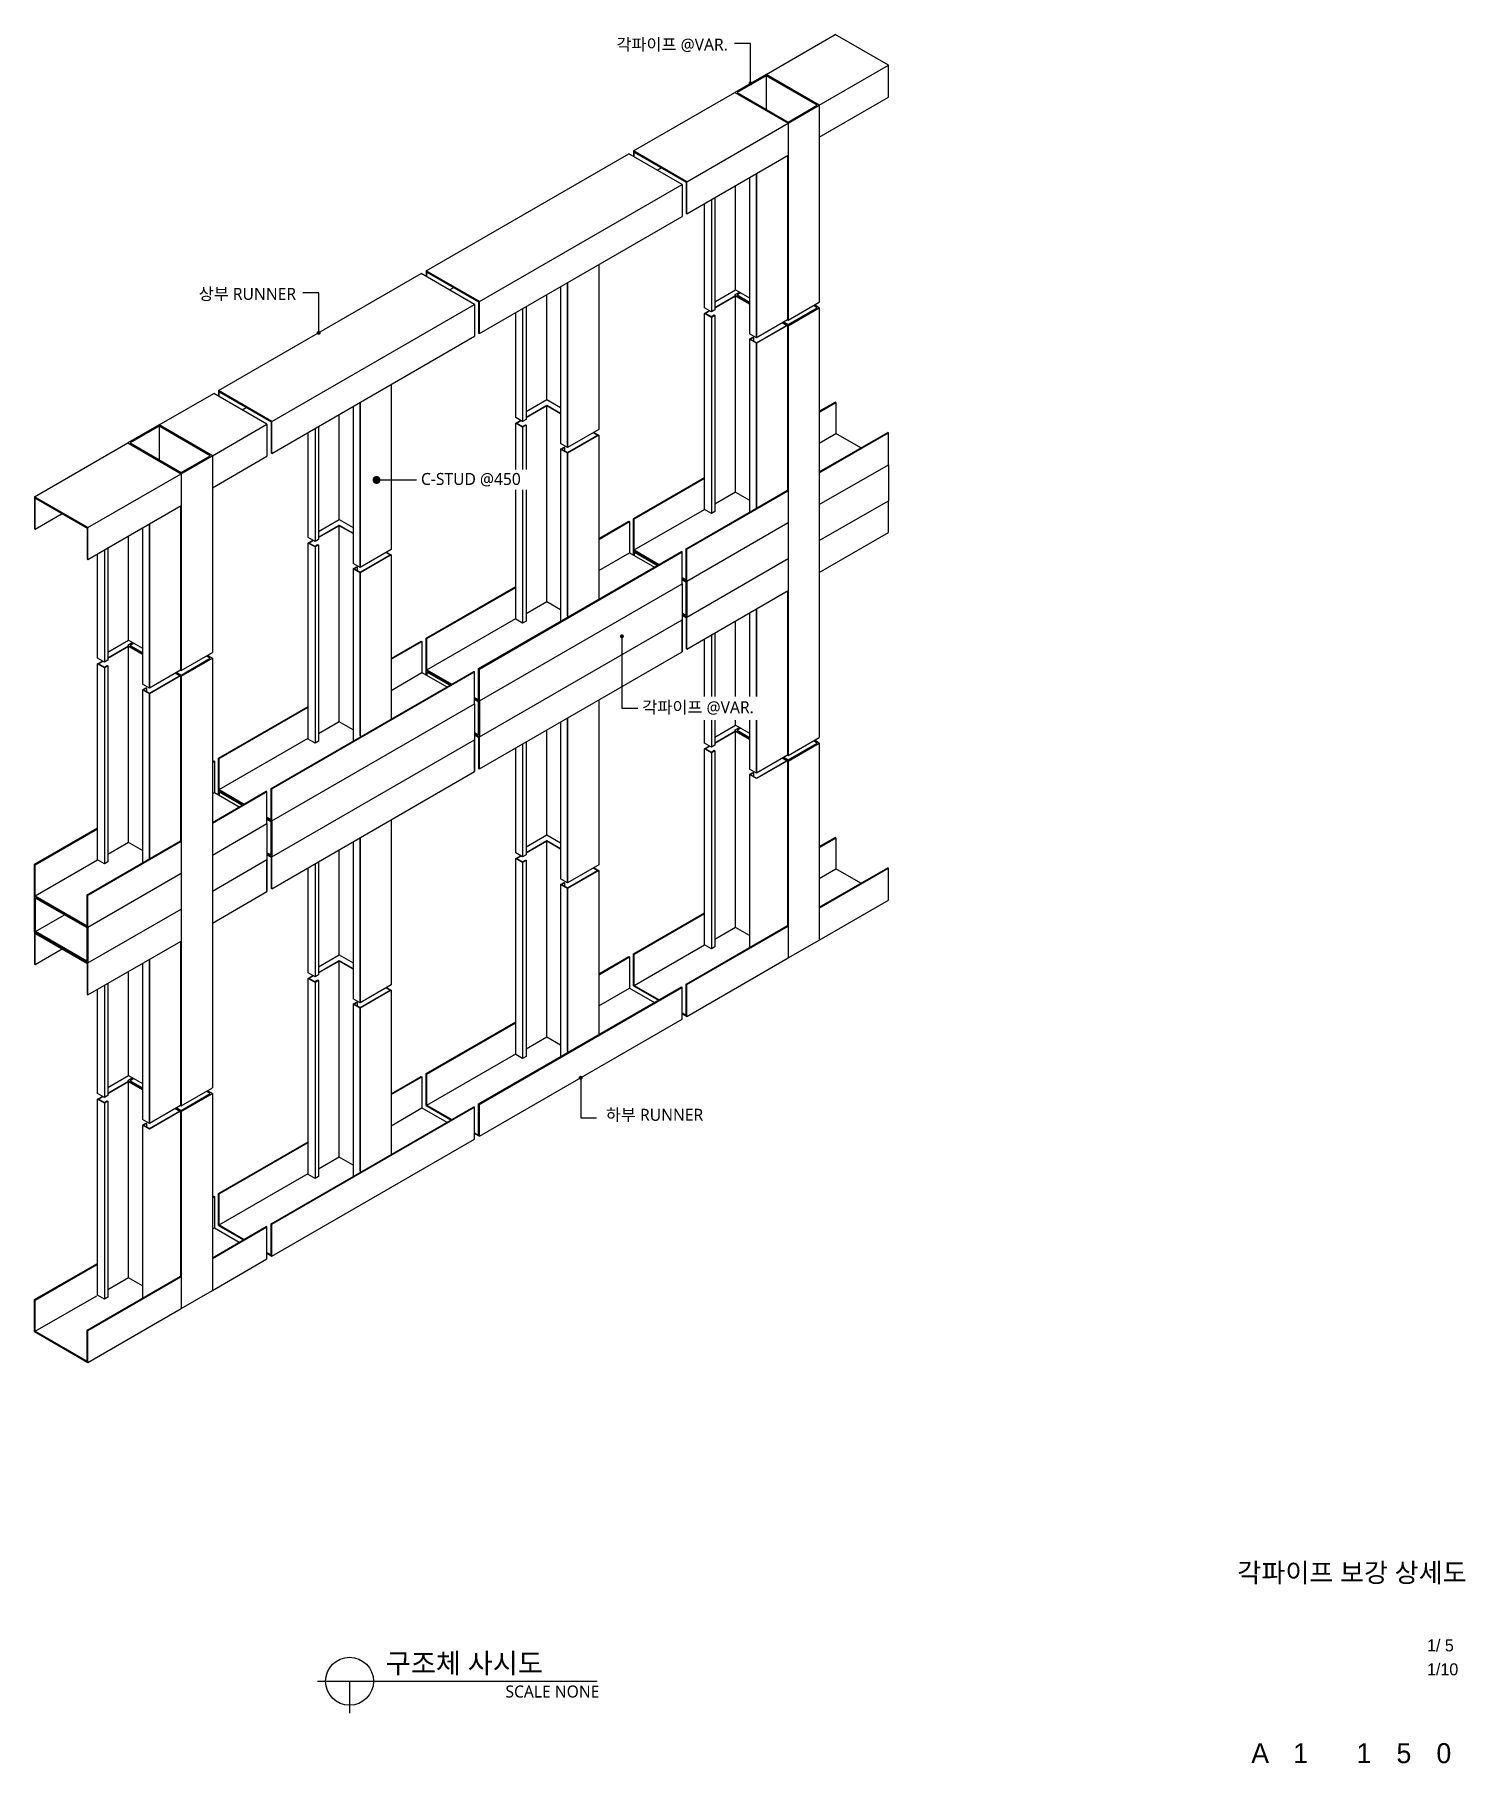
# Model space of a CAD drawing. Header units: millimetres. Extents: x 100 to 12387, y 55 to 2825.
# Drawn here: x 10596 to 12387, y 92 to 2256 of the extents above; entities that cross this region are included whole.
import ezdxf
from ezdxf.enums import TextEntityAlignment as Align

# ---------------------------------------------------------------- set-up
doc = ezdxf.new("R2010")
doc.units = ezdxf.units.MM
doc.header["$LTSCALE"] = 1000
for name, color, linetype in [('TEXT', 7, 'Continuous'), ('TEXT-TITLE', 6, 'Continuous'), ('TEXT-기입', 6, 'Continuous'), ('각파이프', 6, 'Continuous'), ('경량철골', 2, 'Continuous'), ('지시선', 1, 'Continuous')]:
    doc.layers.add(name, color=color, linetype=linetype)
doc.styles.add('CGS', font='cgse', dxfattribs={"bigfont": 'cgs'})
doc.styles.add('맑은고딕', font='malgun_0.ttf')
doc.dimstyles.new('ISO-25', dxfattribs={"dimtxt": 2.5, "dimasz": 2.5, "dimexe": 1.25, "dimexo": 0.625, "dimtad": 1, "dimtxsty": 'Standard', "dimcen": 2.5, "dimclrd": 1, "dimclre": 1, "dimclrt": 7, "dimadec": 0, "dimazin": 0, "dimtfac": 1, "dimtmove": 0, "dimatfit": 3, "dimfxl": 1, "dimarcsym": 0})
doc.dimstyles.new('kcc', dxfattribs={"dimscale": 5, "dimtxt": 2, "dimasz": 2, "dimexe": 1.5, "dimexo": 2, "dimgap": 0.5, "dimtad": 1, "dimdec": 1, "dimrnd": 1.38778e-17, "dimzin": 12, "dimdsep": 46, "dimtxsty": '맑은고딕', "dimblk": 'DOT', "dimcen": 1, "dimdle": 1, "dimclrd": 1, "dimclre": 1, "dimclrt": 7, "dimazin": 0, "dimtfac": 3, "dimtdec": 1, "dimtix": 1, "dimtmove": 2, "dimatfit": 2, "dimldrblk": 'DOT', "dimfxl": 1, "dimtolj": 1, "dimtzin": 1, "dimlwd": -1, "dimlwe": -1, "dimarcsym": 0})

# ---------------------------------------------------------------- blocks, each defined once
blk = doc.blocks.new('_Dot')
at = {"color": 0, "linetype": 'ByBlock', "lineweight": -2}
blk.add_line((-0.5, 0), (-1, 0), dxfattribs=at)
at = {"color": 0, "linetype": 'ByBlock', "const_width": 0.5}
blk.add_lwpolyline([(-0.25, 0, 1), (0.25, 0, 1)], format="xyb", close=True, dxfattribs=at)

msp = doc.modelspace()

# ---------------------------------------------------------------- linework, layer by layer
at = {"layer": 'TEXT'}
for p, q in [((10950, 195), (11300, 195)), ((10990, 195), (10990, 155))]:
    msp.add_line(p, q, dxfattribs=at)
msp.add_circle((10990, 195), 30, dxfattribs=at)
at = {"layer": '각파이프'}
for p, q in [((11511.44, 2204.97), (11475.07, 2183.97)), ((11575.52, 2167.97), (11511.44, 2204.97)), ((11511.44, 2204.97), (11511.44, 2162.97)), ((11475.07, 2183.97), (11539.15, 2146.97)), ((11539.15, 2146.97), (11575.52, 2167.97)), ((11578.12, 2167.97), (11578.12, 1921.47)), ((11539.15, 2145.47), (11539.15, 1898.97)), ((11478.53, 1933.97), (11472.47, 1930.47)), ((11472.47, 1930.47), (11472.47, 1929.47)), ((11472.47, 1930.47), (11473.33, 1929.97)), ((11479.83, 1933.22), (11475.07, 1930.47)), ((11475.07, 1930.47), (11490.65, 1921.47)), ((11539.15, 1891.97), (11578.12, 1914.47)), ((11539.15, 1893.47), (11575.52, 1914.47)), ((11575.52, 1914.47), (11570.76, 1917.22)), ((11578.12, 1914.47), (11578.12, 1376.47)), ((11533.52, 1896.72), (11539.15, 1893.47)), ((11538.29, 1892.47), (11539.15, 1891.97)), ((11539.15, 1891.97), (11539.15, 1353.97)), ((10751.5, 1766.22), (10715.13, 1745.22)), ((10815.59, 1729.22), (10751.5, 1766.22)), ((10751.5, 1766.22), (10751.5, 1724.22)), ((10715.13, 1745.22), (10779.21, 1708.22)), ((10779.21, 1708.22), (10815.59, 1729.22)), ((10818.19, 1729.22), (10818.19, 1482.72)), ((11578.12, 1667.97), (11664.73, 1717.97)), ((11664.73, 1717.97), (11664.73, 1672.97)), ((10779.21, 1706.72), (10779.21, 1460.22)), ((11578.12, 1622.97), (11664.73, 1672.97)), ((11412.28, 1572.22), (11539.15, 1645.47)), ((11346.89, 1603.97), (11346.89, 1608.47)), ((11346.89, 1608.47), (11375.47, 1591.97)), ((11412.28, 1527.22), (11539.15, 1600.47)), ((11152.47, 1422.22), (11406.22, 1568.72)), ((11406.22, 1574.22), (11410.98, 1571.47)), ((11406.22, 1568.72), (11406.22, 1523.72)), ((11410.98, 1571.47), (11410.98, 1529.47)), ((11412.28, 1572.22), (11412.28, 1527.22)), ((11152.47, 1377.22), (11406.22, 1523.72)), ((11410.98, 1529.47), (11406.22, 1532.22)), ((11412.28, 1527.22), (11406.22, 1530.72)), ((11412.28, 1527.22), (11406.22, 1530.72)), ((10718.59, 1495.22), (10712.53, 1491.72)), ((10719.89, 1494.47), (10715.13, 1491.72)), ((10712.53, 1491.72), (10712.53, 1490.72)), ((10712.53, 1491.72), (10730.72, 1481.22)), ((10715.13, 1491.72), (10730.72, 1482.72)), ((10779.21, 1453.22), (10818.19, 1475.72)), ((10779.21, 1454.72), (10815.59, 1475.72)), ((10815.59, 1475.72), (10810.82, 1478.47)), ((10818.19, 1475.72), (10818.19, 937.72)), ((10772.29, 1457.22), (10779.21, 1453.22)), ((10773.59, 1457.97), (10779.21, 1454.72)), ((10779.21, 1453.22), (10779.21, 915.22)), ((11087.09, 1453.97), (11087.09, 1458.47)), ((11087.09, 1458.47), (11115.67, 1441.97)), ((10892.66, 1272.22), (11146.41, 1418.72)), ((11146.41, 1424.22), (11151.17, 1421.47)), ((11146.41, 1418.72), (11146.41, 1373.72)), ((11151.17, 1421.47), (11151.17, 1379.47)), ((11152.47, 1422.22), (11152.47, 1377.22)), ((11478.53, 1388.97), (11472.47, 1385.47)), ((11472.47, 1385.47), (11472.47, 1384.47)), ((11472.47, 1385.47), (11473.33, 1384.97)), ((11479.83, 1388.22), (11475.07, 1385.47)), ((11475.07, 1385.47), (11490.65, 1376.47)), ((10892.66, 1227.22), (11146.41, 1373.72)), ((11151.17, 1379.47), (11146.41, 1382.22)), ((11152.47, 1377.22), (11146.41, 1380.72)), ((11152.47, 1377.22), (11146.41, 1380.72)), ((11539.15, 1346.97), (11578.12, 1369.47)), ((11539.15, 1348.47), (11575.52, 1369.47)), ((11575.52, 1369.47), (11570.76, 1372.22)), ((11578.12, 1369.47), (11578.12, 1122.97)), ((11533.52, 1351.72), (11539.15, 1348.47)), ((11538.29, 1347.47), (11539.15, 1346.97)), ((11539.15, 1346.97), (11539.15, 1100.47)), ((10827.28, 1303.97), (10827.28, 1308.47)), ((10827.28, 1308.47), (10855.86, 1291.97)), ((10818.19, 1229.22), (10886.6, 1268.72)), ((10886.6, 1274.22), (10891.36, 1271.47)), ((10886.6, 1268.72), (10886.6, 1223.72)), ((10891.36, 1271.47), (10891.36, 1229.47)), ((10892.66, 1272.22), (10892.66, 1227.22)), ((10818.19, 1184.22), (10886.6, 1223.72)), ((10891.36, 1229.47), (10886.6, 1232.22)), ((10892.66, 1227.22), (10886.6, 1230.72)), ((10662.3, 1139.22), (10779.21, 1206.72)), ((10596.92, 1133.47), (10596.92, 1175.47)), ((10596.92, 1175.47), (10661, 1138.47)), ((10596.92, 1133.47), (10633.29, 1154.47)), ((10662.3, 1094.22), (10779.21, 1161.72)), ((10661, 1096.47), (10596.92, 1133.47)), ((10661, 1138.47), (10661, 1096.47)), ((11539.15, 1100.47), (11578.12, 1122.97)), ((10718.59, 950.22), (10712.53, 946.72)), ((10712.53, 946.72), (10712.53, 945.72)), ((10712.53, 946.72), (10713.4, 946.22)), ((10719.89, 949.47), (10715.13, 946.72)), ((10715.13, 946.72), (10730.72, 937.72)), ((10779.21, 908.22), (10818.19, 930.72)), ((10779.21, 909.72), (10815.59, 930.72)), ((10815.59, 930.72), (10810.82, 933.47)), ((10818.19, 930.72), (10818.19, 684.22)), ((10773.59, 912.97), (10779.21, 909.72)), ((10778.35, 908.72), (10779.21, 908.22)), ((10779.21, 908.22), (10779.21, 661.72)), ((10779.21, 661.72), (10818.19, 684.22))]:
    msp.add_line(p, q, dxfattribs=at)
for points in [[(11578.12, 2167.97), (11511.44, 2206.47), (11472.47, 2183.97), (11539.15, 2145.47), (11578.12, 2167.97)], [(11538.29, 1899.47), (11539.15, 1898.97), (11578.12, 1921.47)], [(11578.12, 1914.47), (11572.06, 1917.97)], [(10818.19, 1729.22), (10751.5, 1767.72), (10712.53, 1745.22), (10779.21, 1706.72), (10818.19, 1729.22)], [(11345.6, 1604.72), (11345.6, 1610.72)], [(10778.35, 1460.72), (10779.21, 1460.22), (10818.19, 1482.72)], [(10818.19, 1475.72), (10812.12, 1479.22)], [(11085.79, 1454.72), (11085.79, 1460.72)], [(11538.29, 1354.47), (11539.15, 1353.97), (11578.12, 1376.47)], [(11578.12, 1369.47), (11572.06, 1372.97)], [(10825.98, 1304.72), (10825.98, 1310.72)], [(10595.62, 1177.72), (10662.3, 1139.22), (10662.3, 1094.22), (10595.62, 1132.72), (10595.62, 1177.72)], [(10778.35, 915.72), (10779.21, 915.22), (10818.19, 937.72)], [(10818.19, 930.72), (10812.12, 934.22)]]:
    msp.add_lwpolyline(points, dxfattribs=at)
at = {"layer": '경량철골'}
for p, q in [((11511.44, 2206.47), (11598.04, 2256.47)), ((11664.73, 2217.97), (11598.04, 2256.47)), ((11578.12, 2167.97), (11664.73, 2217.97)), ((11664.73, 2177.97), (11664.73, 2217.97)), ((11345.6, 2110.72), (11472.47, 2183.97)), ((11578.12, 2127.97), (11664.73, 2177.97)), ((11412.28, 2072.22), (11539.15, 2145.47)), ((11085.79, 1960.72), (11339.53, 2107.22)), ((11406.22, 2068.72), (11339.53, 2107.22)), ((11412.28, 2032.22), (11539.15, 2105.47)), ((11538.29, 2104.97), (11538.29, 1899.47)), ((11375.04, 2086.72), (11380.24, 2089.72)), ((11499.31, 1876.97), (11499.31, 2082.47)), ((11499.31, 2082.47), (11499.31, 1876.97)), ((11152.47, 1922.22), (11406.22, 2068.72)), ((11406.22, 2068.72), (11406.22, 2028.72)), ((11473.33, 1936.97), (11473.33, 2067.47)), ((11490.65, 2077.47), (11490.65, 1881.97)), ((11434.36, 1914.47), (11434.36, 2044.97)), ((11443.02, 2049.97), (11443.02, 1909.47)), ((11447.35, 2052.47), (11447.35, 1911.97)), ((11152.47, 1882.22), (11406.22, 2028.72)), ((10825.98, 1810.72), (11079.73, 1957.22)), ((11146.41, 1918.72), (11079.73, 1957.22)), ((11301.86, 1968.47), (11301.86, 1761.97)), ((11115.23, 1936.72), (11120.43, 1939.72)), ((11236.91, 1799.47), (11236.91, 1930.97)), ((11254.23, 1940.97), (11254.23, 1744.47)), ((11262.89, 1739.47), (11262.89, 1945.97)), ((11262.89, 1945.97), (11262.89, 1739.47)), ((11447.35, 1921.97), (11473.33, 1936.97)), ((11473.33, 1936.97), (11490.65, 1926.97)), ((11473.33, 1683.67), (11473.33, 1929.17)), ((10892.66, 1772.22), (11146.41, 1918.72)), ((11146.41, 1918.72), (11146.41, 1878.72)), ((11197.94, 1776.97), (11197.94, 1908.47)), ((11206.6, 1913.47), (11206.6, 1771.97)), ((11210.93, 1915.97), (11210.93, 1774.47)), ((11443.02, 1909.47), (11434.36, 1914.47)), ((11434.36, 1661.97), (11434.36, 1907.47)), ((11447.35, 1911.97), (11443.02, 1909.47)), ((11447.35, 1904.97), (11447.35, 1659.47)), ((11443.02, 1903.39), (11443.02, 1656.97)), ((11538.29, 1899.47), (11499.31, 1876.97)), ((11538.29, 1892.47), (11538.29, 1685.97)), ((10892.66, 1732.22), (11146.41, 1878.72)), ((11499.31, 1876.97), (11490.65, 1881.97)), ((11490.65, 1874.97), (11490.65, 1658.47)), ((11495.68, 1877.07), (11495.68, 1872.87)), ((11499.31, 1663.47), (11499.31, 1870.77)), ((11499.31, 1870.77), (11499.31, 1663.47)), ((11042.05, 1818.47), (11042.05, 1611.97)), ((10751.5, 1767.72), (10819.92, 1807.22)), ((10886.6, 1768.72), (10819.92, 1807.22)), ((11210.93, 1784.47), (11236.91, 1799.47)), ((11236.91, 1799.47), (11254.23, 1789.47)), ((11578.12, 1784.97), (11598.04, 1796.47)), ((11598.91, 1795.97), (11598.04, 1796.47)), ((10855.42, 1786.72), (10860.62, 1789.72)), ((10977.1, 1649.47), (10977.1, 1780.97)), ((10994.42, 1790.97), (10994.42, 1594.47)), ((11003.08, 1589.47), (11003.08, 1795.97)), ((11003.08, 1795.97), (11003.08, 1589.47)), ((11206.6, 1771.97), (11197.94, 1776.97)), ((11236.91, 1546.17), (11236.91, 1791.67)), ((11578.12, 1783.97), (11598.91, 1795.97)), ((11598.91, 1795.97), (11598.91, 1756.97)), ((10818.19, 1729.22), (10886.6, 1768.72)), ((10886.6, 1768.72), (10886.6, 1728.72)), ((10938.13, 1626.97), (10938.13, 1758.47)), ((10946.79, 1763.47), (10946.79, 1621.97)), ((10951.12, 1765.97), (10951.12, 1624.47)), ((11197.94, 1712.18), (11197.94, 1769.97)), ((11210.93, 1774.47), (11206.6, 1771.97)), ((11206.6, 1765.89), (11206.6, 1712.18)), ((11210.93, 1767.47), (11210.93, 1712.18)), ((11301.86, 1761.97), (11262.89, 1739.47)), ((11301.86, 1754.97), (11301.86, 1549.47)), ((11578.12, 1708.97), (11663.86, 1758.47)), ((11578.12, 1707.97), (11664.73, 1757.97)), ((11578.12, 1744.97), (11598.91, 1756.97)), ((11630.08, 1738.97), (11598.91, 1756.97)), ((11664.73, 1757.97), (11663.86, 1758.47)), ((11664.73, 1717.97), (11664.73, 1757.97)), ((10595.62, 1677.72), (10712.53, 1745.22)), ((11262.89, 1739.47), (11254.23, 1744.47)), ((11254.23, 1737.47), (11254.23, 1521.97)), ((11259.25, 1739.57), (11259.25, 1735.37)), ((11262.89, 1528.97), (11262.89, 1733.27)), ((11262.89, 1733.27), (11262.89, 1526.97)), ((10818.19, 1689.22), (10886.6, 1728.72)), ((10662.3, 1639.22), (10779.21, 1706.72)), ((11345.6, 1650.72), (11434.36, 1701.97)), ((11346.46, 1650.22), (11434.36, 1700.97)), ((10662.3, 1599.22), (10779.21, 1666.72)), ((11197.94, 1524.47), (11197.94, 1686.37)), ((11206.6, 1686.37), (11206.6, 1519.47)), ((11210.93, 1686.37), (11210.93, 1521.97)), ((11411.41, 1612.72), (11538.29, 1685.97)), ((11412.28, 1612.22), (11539.15, 1685.47)), ((11473.33, 1683.67), (11447.35, 1668.67)), ((11473.33, 1683.67), (11490.65, 1673.67)), ((11539.15, 1685.47), (11538.29, 1685.97)), ((11664.73, 1632.97), (11664.73, 1672.97)), ((10596.48, 1637.22), (10630.26, 1656.72)), ((10778.35, 1666.22), (10778.35, 1460.72)), ((10951.12, 1634.47), (10977.1, 1649.47)), ((10977.1, 1649.47), (10994.42, 1639.47)), ((11301.86, 1625.47), (11339.53, 1647.22)), ((11301.86, 1624.47), (11340.4, 1646.72)), ((11339.53, 1647.22), (11340.4, 1646.72)), ((11340.4, 1646.72), (11340.4, 1607.72)), ((11345.6, 1610.72), (11345.6, 1650.72)), ((11345.6, 1650.72), (11346.46, 1650.22)), ((11346.46, 1611.22), (11434.36, 1661.97)), ((11346.46, 1611.22), (11346.46, 1650.22)), ((11443.02, 1656.97), (11434.36, 1661.97)), ((11447.35, 1659.47), (11443.02, 1656.97)), ((10713.4, 1498.22), (10713.4, 1628.72)), ((10730.72, 1638.72), (10730.72, 1443.22)), ((10739.38, 1438.22), (10739.38, 1643.72)), ((10739.38, 1643.72), (10739.38, 1438.22)), ((10946.79, 1621.97), (10938.13, 1626.97)), ((10951.12, 1624.47), (10946.79, 1621.97)), ((10977.1, 1396.17), (10977.1, 1641.67)), ((11578.12, 1582.97), (11664.73, 1632.97)), ((10674.43, 1475.72), (10674.43, 1606.22)), ((10683.09, 1611.22), (10683.09, 1470.72)), ((10687.42, 1613.72), (10687.42, 1473.22)), ((10938.13, 1374.47), (10938.13, 1619.97)), ((10946.79, 1614.97), (10946.79, 1369.47)), ((10951.12, 1617.47), (10951.12, 1371.97)), ((11042.05, 1611.97), (11003.08, 1589.47)), ((11042.05, 1604.97), (11042.05, 1399.47)), ((11151.61, 1462.72), (11405.35, 1609.22)), ((11152.47, 1462.22), (11406.22, 1608.72)), ((11301.86, 1585.47), (11340.4, 1607.72)), ((11340.4, 1607.72), (11371.58, 1589.72)), ((11345.6, 1610.72), (11376.77, 1592.72)), ((11346.46, 1611.22), (11377.64, 1593.22)), ((11406.22, 1608.72), (11405.35, 1609.22)), ((11406.22, 1568.72), (11406.22, 1608.72)), ((11412.28, 1612.22), (11411.41, 1612.72)), ((11411.41, 1573.72), (11411.41, 1612.72)), ((11412.28, 1572.22), (11412.28, 1612.22)), ((11003.08, 1589.47), (10994.42, 1594.47)), ((10994.42, 1587.47), (10994.42, 1371.97)), ((10999.44, 1589.57), (10999.44, 1585.37)), ((11003.08, 1378.97), (11003.08, 1583.27)), ((11003.08, 1583.27), (11003.08, 1376.97)), ((11085.79, 1500.72), (11197.94, 1565.47)), ((11086.65, 1500.22), (11197.94, 1564.47)), ((11406.22, 1576.72), (11411.41, 1573.72)), ((11406.22, 1575.72), (11412.28, 1572.22)), ((11412.28, 1487.22), (11539.15, 1560.47)), ((11538.29, 1559.97), (11538.29, 1354.47)), ((11236.91, 1546.17), (11210.93, 1531.17)), ((11254.23, 1536.17), (11236.91, 1546.17)), ((11499.31, 1427.87), (11499.31, 1537.47)), ((11499.31, 1537.47), (11499.31, 1427.87)), ((11086.65, 1461.22), (11197.94, 1525.47)), ((11206.6, 1519.47), (11197.94, 1524.47)), ((11210.93, 1521.97), (11206.6, 1519.47)), ((11406.22, 1523.72), (11406.22, 1483.72)), ((11406.22, 1483.72), (11406.22, 1523.72)), ((11412.28, 1487.22), (11412.28, 1527.22)), ((11473.33, 1427.87), (11473.33, 1522.47)), ((11490.65, 1532.47), (11490.65, 1427.87)), ((10687.42, 1483.22), (10713.4, 1498.22)), ((10713.4, 1498.22), (10730.72, 1488.22)), ((11042.05, 1475.47), (11079.73, 1497.22)), ((11042.05, 1474.47), (11080.59, 1496.72)), ((11079.73, 1497.22), (11080.59, 1496.72)), ((11080.59, 1496.72), (11080.59, 1457.72)), ((11085.79, 1460.72), (11085.79, 1500.72)), ((11085.79, 1500.72), (11086.65, 1500.22)), ((11086.65, 1461.22), (11086.65, 1500.22)), ((11434.36, 1427.87), (11434.36, 1499.97)), ((11443.02, 1504.97), (11443.02, 1427.87)), ((11447.35, 1507.47), (11447.35, 1427.87)), ((10683.09, 1470.72), (10674.43, 1475.72)), ((10687.42, 1473.22), (10683.09, 1470.72)), ((10713.4, 1244.92), (10713.4, 1490.42)), ((11152.47, 1337.22), (11406.22, 1483.72)), ((10674.43, 1223.22), (10674.43, 1468.72)), ((10683.09, 1464.64), (10683.09, 1218.22)), ((10687.42, 1466.22), (10687.42, 1220.72)), ((10778.35, 1460.72), (10739.38, 1438.22)), ((10778.35, 1453.72), (10778.35, 1247.22)), ((10892.66, 1312.22), (11146.41, 1458.72)), ((11042.05, 1399.47), (11145.54, 1459.22)), ((11042.05, 1435.47), (11080.59, 1457.72)), ((11080.59, 1457.72), (11111.77, 1439.72)), ((11085.79, 1460.72), (11116.96, 1442.72)), ((11086.65, 1461.22), (11117.83, 1443.22)), ((11146.41, 1458.72), (11145.54, 1459.22)), ((11146.41, 1418.72), (11146.41, 1458.72)), ((11152.47, 1462.22), (11151.61, 1462.72)), ((11151.61, 1423.72), (11151.61, 1462.72)), ((11152.47, 1422.22), (11152.47, 1462.22)), ((10739.38, 1438.22), (10730.72, 1443.22)), ((10730.72, 1436.22), (10730.72, 1219.72)), ((10735.74, 1438.32), (10735.74, 1434.12)), ((10739.38, 1224.72), (10739.38, 1432.02)), ((10739.38, 1432.02), (10739.38, 1224.72)), ((10825.98, 1350.72), (10938.13, 1415.47)), ((10826.85, 1350.22), (10938.13, 1414.47)), ((11146.41, 1426.72), (11151.61, 1423.72)), ((11146.41, 1425.72), (11152.47, 1422.22)), ((11301.86, 1423.47), (11301.86, 1216.97)), ((10891.8, 1312.72), (11042.05, 1399.47)), ((10977.1, 1396.17), (10951.12, 1381.17)), ((10994.42, 1386.17), (10977.1, 1396.17)), ((11236.91, 1254.47), (11236.91, 1385.97)), ((11254.23, 1395.97), (11254.23, 1199.47)), ((11262.89, 1194.47), (11262.89, 1400.97)), ((11262.89, 1400.97), (11262.89, 1194.47)), ((11434.36, 1369.47), (11434.36, 1398.39)), ((11443.02, 1398.39), (11443.02, 1364.47)), ((11447.35, 1398.39), (11447.35, 1366.97)), ((11447.35, 1376.97), (11473.33, 1391.97)), ((11473.33, 1391.97), (11473.33, 1398.39)), ((11473.33, 1391.97), (11490.65, 1381.97)), ((11490.65, 1398.39), (11490.65, 1336.97)), ((11499.31, 1331.97), (11499.31, 1398.39)), ((11499.31, 1398.39), (11499.31, 1331.97)), ((10826.85, 1311.22), (10938.13, 1375.47)), ((10946.79, 1369.47), (10938.13, 1374.47)), ((10951.12, 1371.97), (10946.79, 1369.47)), ((11146.41, 1373.72), (11146.41, 1333.72)), ((11146.41, 1333.72), (11146.41, 1373.72)), ((11152.47, 1337.22), (11152.47, 1377.22)), ((11206.6, 1368.47), (11206.6, 1226.97)), ((11210.93, 1370.97), (11210.93, 1229.47)), ((11443.02, 1364.47), (11434.36, 1369.47)), ((11447.35, 1366.97), (11443.02, 1364.47)), ((11473.33, 1138.67), (11473.33, 1384.17)), ((10818.19, 1346.22), (10819.92, 1347.22)), ((10818.19, 1345.22), (10820.78, 1346.72)), ((10819.92, 1347.22), (10820.78, 1346.72)), ((10820.78, 1346.72), (10820.78, 1307.72)), ((10825.98, 1310.72), (10825.98, 1350.72)), ((10825.98, 1350.72), (10826.85, 1350.22)), ((10826.85, 1311.22), (10826.85, 1350.22)), ((11197.94, 1231.97), (11197.94, 1363.47)), ((11434.36, 1116.97), (11434.36, 1362.47)), ((11443.02, 1357.47), (11443.02, 1111.97)), ((11447.35, 1359.97), (11447.35, 1114.47)), ((11538.29, 1354.47), (11499.31, 1331.97)), ((11538.29, 1347.47), (11538.29, 1140.97)), ((10892.66, 1187.22), (11146.41, 1333.72)), ((11499.31, 1331.97), (11490.65, 1336.97)), ((11490.65, 1329.97), (11490.65, 1113.47)), ((11495.68, 1332.07), (11495.68, 1327.87)), ((10818.19, 1270.22), (10885.74, 1309.22)), ((10818.19, 1269.22), (10886.6, 1308.72)), ((10818.19, 1306.22), (10820.78, 1307.72)), ((10820.78, 1307.72), (10851.96, 1289.72)), ((10825.98, 1310.72), (10857.16, 1292.72)), ((10826.85, 1311.22), (10858.02, 1293.22)), ((10886.6, 1308.72), (10885.74, 1309.22)), ((10886.6, 1268.72), (10886.6, 1308.72)), ((10892.66, 1312.22), (10891.8, 1312.72)), ((10891.8, 1273.72), (10891.8, 1312.72)), ((10892.66, 1272.22), (10892.66, 1312.22)), ((10595.62, 1217.72), (10674.43, 1263.22)), ((10596.48, 1217.22), (10674.43, 1262.22)), ((10886.6, 1276.72), (10891.8, 1273.72)), ((10886.6, 1275.72), (10892.66, 1272.22)), ((11042.05, 1273.47), (11042.05, 1066.97)), ((10661.44, 1179.72), (10778.35, 1247.22)), ((10662.3, 1179.22), (10779.21, 1246.72)), ((10713.4, 1244.92), (10687.42, 1229.92)), ((10730.72, 1234.92), (10713.4, 1244.92)), ((10779.21, 1246.72), (10778.35, 1247.22)), ((10977.1, 1104.47), (10977.1, 1235.97)), ((10994.42, 1245.97), (10994.42, 1049.47)), ((11003.08, 1044.47), (11003.08, 1250.97)), ((11003.08, 1250.97), (11003.08, 1044.47)), ((11210.93, 1239.47), (11236.91, 1254.47)), ((11236.91, 1254.47), (11254.23, 1244.47)), ((11236.91, 1001.17), (11236.91, 1246.67)), ((11578.12, 1239.97), (11598.04, 1251.47)), ((11578.12, 1238.97), (11598.91, 1250.97)), ((11598.91, 1250.97), (11598.04, 1251.47)), ((11598.91, 1250.97), (11598.91, 1211.97)), ((10595.62, 1177.72), (10595.62, 1217.72)), ((10595.62, 1217.72), (10596.48, 1217.22)), ((10596.48, 1178.22), (10674.43, 1223.22)), ((10596.48, 1178.22), (10596.48, 1217.22)), ((10683.09, 1218.22), (10674.43, 1223.22)), ((10687.42, 1220.72), (10683.09, 1218.22)), ((10886.6, 1223.72), (10886.6, 1183.72)), ((10886.6, 1183.72), (10886.6, 1223.72)), ((10892.66, 1187.22), (10892.66, 1227.22)), ((10938.13, 1081.97), (10938.13, 1213.47)), ((10946.79, 1218.47), (10946.79, 1076.97)), ((10951.12, 1220.97), (10951.12, 1079.47)), ((11206.6, 1226.97), (11197.94, 1231.97)), ((11197.94, 979.47), (11197.94, 1224.97)), ((11210.93, 1229.47), (11206.6, 1226.97)), ((11206.6, 1220.89), (11206.6, 974.47)), ((11210.93, 1222.47), (11210.93, 976.97)), ((11301.86, 1216.97), (11262.89, 1194.47)), ((11578.12, 1163.97), (11663.86, 1213.47)), ((11578.12, 1162.97), (11664.73, 1212.97)), ((11664.73, 1212.97), (11663.86, 1213.47)), ((11664.73, 1172.97), (11664.73, 1212.97)), ((11262.89, 1194.47), (11254.23, 1199.47)), ((11254.23, 1192.47), (11254.23, 976.97)), ((11259.25, 1194.57), (11259.25, 1190.37)), ((11301.86, 1209.97), (11301.86, 1004.47)), ((11578.12, 1199.97), (11598.91, 1211.97)), ((11630.08, 1193.97), (11598.91, 1211.97)), ((10595.62, 1177.72), (10662.3, 1139.22)), ((10596.48, 1178.22), (10661.44, 1140.72)), ((10662.3, 1179.22), (10661.44, 1179.72)), ((10661.44, 1140.72), (10661.44, 1179.72)), ((10662.3, 1139.22), (10662.3, 1179.22)), ((10818.19, 1144.22), (10886.6, 1183.72)), ((11262.89, 983.97), (11262.89, 1188.27)), ((11262.89, 1188.27), (11262.89, 981.97)), ((11578.12, 1122.97), (11664.73, 1172.97)), ((11345.6, 1105.72), (11434.36, 1156.97)), ((11346.46, 1105.22), (11434.36, 1155.97)), ((11411.41, 1067.72), (11538.29, 1140.97)), ((11412.28, 1067.22), (11539.15, 1140.47)), ((11473.33, 1138.67), (11447.35, 1123.67)), ((11490.65, 1128.67), (11473.33, 1138.67)), ((11539.15, 1140.47), (11538.29, 1140.97)), ((10596.48, 1092.22), (10630.26, 1111.72)), ((10662.3, 1054.22), (10779.21, 1121.72)), ((10778.35, 1121.22), (10778.35, 915.72)), ((10951.12, 1089.47), (10977.1, 1104.47)), ((10977.1, 1104.47), (10994.42, 1094.47)), ((11345.6, 1065.72), (11345.6, 1105.72)), ((11345.6, 1105.72), (11346.46, 1105.22)), ((11346.46, 1066.22), (11434.36, 1116.97)), ((11346.46, 1066.22), (11346.46, 1105.22)), ((11443.02, 1111.97), (11434.36, 1116.97)), ((11447.35, 1114.47), (11443.02, 1111.97)), ((10713.4, 953.22), (10713.4, 1083.72)), ((10730.72, 1093.72), (10730.72, 898.22)), ((10739.38, 893.22), (10739.38, 1098.72)), ((10739.38, 1098.72), (10739.38, 893.22)), ((10977.1, 851.17), (10977.1, 1096.67)), ((11301.86, 1080.47), (11339.53, 1102.22)), ((11301.86, 1079.47), (11340.4, 1101.72)), ((11339.53, 1102.22), (11340.4, 1101.72)), ((11340.4, 1101.72), (11340.4, 1062.72)), ((11412.28, 1027.22), (11539.15, 1100.47)), ((10674.43, 930.72), (10674.43, 1061.22)), ((10683.09, 1066.22), (10683.09, 925.72)), ((10687.42, 1068.72), (10687.42, 928.22)), ((10946.79, 1076.97), (10938.13, 1081.97)), ((10938.13, 829.47), (10938.13, 1074.97)), ((10951.12, 1079.47), (10946.79, 1076.97)), ((10946.79, 1069.97), (10946.79, 824.47)), ((10951.12, 1072.47), (10951.12, 826.97)), ((11042.05, 1066.97), (11003.08, 1044.47)), ((11151.61, 917.72), (11405.35, 1064.22)), ((11152.47, 917.22), (11406.22, 1063.72)), ((11301.86, 1040.47), (11340.4, 1062.72)), ((11340.4, 1062.72), (11371.58, 1044.72)), ((11345.6, 1065.72), (11376.77, 1047.72)), ((11346.46, 1066.22), (11377.64, 1048.22)), ((11406.22, 1063.72), (11405.35, 1064.22)), ((11406.22, 1023.72), (11406.22, 1063.72)), ((11412.28, 1067.22), (11411.41, 1067.72)), ((11411.41, 1028.72), (11411.41, 1067.72)), ((11412.28, 1027.22), (11412.28, 1067.22)), ((11003.08, 1044.47), (10994.42, 1049.47)), ((10994.42, 1042.47), (10994.42, 826.97)), ((10999.44, 1044.57), (10999.44, 1040.37)), ((11042.05, 1059.97), (11042.05, 854.47)), ((11003.08, 833.97), (11003.08, 1037.47)), ((11003.08, 1037.47), (11003.08, 831.97)), ((11085.79, 955.72), (11197.94, 1020.47)), ((11086.65, 955.22), (11197.94, 1019.47)), ((11152.47, 877.22), (11406.22, 1023.72)), ((11406.22, 1031.72), (11411.41, 1028.72)), ((11406.22, 1030.72), (11412.28, 1027.22)), ((11236.91, 1001.17), (11210.93, 986.17)), ((11254.23, 991.17), (11236.91, 1001.17)), ((11086.65, 916.22), (11197.94, 980.47)), ((11206.6, 974.47), (11197.94, 979.47)), ((11210.93, 976.97), (11206.6, 974.47)), ((10687.42, 938.22), (10713.4, 953.22)), ((10713.4, 953.22), (10730.72, 943.22)), ((11085.79, 915.72), (11085.79, 955.72)), ((11085.79, 955.72), (11086.65, 955.22)), ((11086.65, 916.22), (11086.65, 955.22)), ((10683.09, 925.72), (10674.43, 930.72)), ((10713.4, 699.92), (10713.4, 945.42)), ((11042.05, 930.47), (11079.73, 952.22)), ((11042.05, 929.47), (11080.59, 951.72)), ((11079.73, 952.22), (11080.59, 951.72)), ((11080.59, 951.72), (11080.59, 912.72)), ((10674.43, 678.22), (10674.43, 923.72)), ((10687.42, 928.22), (10683.09, 925.72)), ((10683.09, 918.72), (10683.09, 673.22)), ((10687.42, 921.22), (10687.42, 675.72)), ((10778.35, 915.72), (10739.38, 893.22)), ((10891.8, 767.72), (11145.54, 914.22)), ((10892.66, 767.22), (11146.41, 913.72)), ((11042.05, 890.47), (11080.59, 912.72)), ((11080.59, 912.72), (11111.77, 894.72)), ((11085.79, 915.72), (11116.96, 897.72)), ((11086.65, 916.22), (11117.83, 898.22)), ((11146.41, 913.72), (11145.54, 914.22)), ((11146.41, 873.72), (11146.41, 913.72)), ((11152.47, 917.22), (11151.61, 917.72)), ((11151.61, 878.72), (11151.61, 917.72)), ((11152.47, 877.22), (11152.47, 917.22)), ((10739.38, 893.22), (10730.72, 898.22)), ((10730.72, 891.22), (10730.72, 674.72)), ((10735.74, 893.32), (10735.74, 889.12)), ((10778.35, 908.72), (10778.35, 702.22)), ((10825.98, 805.72), (10938.13, 870.47)), ((10826.85, 805.22), (10938.13, 869.47)), ((10892.66, 727.22), (11146.41, 873.72)), ((11146.41, 881.72), (11151.61, 878.72)), ((11146.41, 880.72), (11152.47, 877.22)), ((10977.1, 851.17), (10951.12, 836.17)), ((10994.42, 841.17), (10977.1, 851.17)), ((10826.85, 766.22), (10938.13, 830.47)), ((10946.79, 824.47), (10938.13, 829.47)), ((10951.12, 826.97), (10946.79, 824.47)), ((10818.19, 801.22), (10819.92, 802.22)), ((10818.19, 800.22), (10820.78, 801.72)), ((10819.92, 802.22), (10820.78, 801.72)), ((10820.78, 801.72), (10820.78, 762.72)), ((10825.98, 765.72), (10825.98, 805.72)), ((10825.98, 805.72), (10826.85, 805.22)), ((10826.85, 766.22), (10826.85, 805.22)), ((10818.19, 725.22), (10885.74, 764.22)), ((10818.19, 724.22), (10886.6, 763.72)), ((10818.19, 761.22), (10820.78, 762.72)), ((10820.78, 762.72), (10851.96, 744.72)), ((10825.98, 765.72), (10857.16, 747.72)), ((10826.85, 766.22), (10858.02, 748.22)), ((10886.6, 763.72), (10885.74, 764.22)), ((10886.6, 723.72), (10886.6, 763.72)), ((10892.66, 767.22), (10891.8, 767.72)), ((10891.8, 728.72), (10891.8, 767.72)), ((10892.66, 727.22), (10892.66, 767.22)), ((10595.62, 672.72), (10673.56, 717.72)), ((10596.48, 672.22), (10673.56, 716.72)), ((10818.19, 684.22), (10886.6, 723.72)), ((10886.6, 731.72), (10891.8, 728.72)), ((10886.6, 730.72), (10892.66, 727.22)), ((10661.44, 634.72), (10778.35, 702.22)), ((10662.3, 634.22), (10779.21, 701.72)), ((10713.4, 699.92), (10687.42, 684.92)), ((10730.72, 689.92), (10713.4, 699.92)), ((10779.21, 701.72), (10778.35, 702.22)), ((10595.62, 672.72), (10596.48, 672.22)), ((10595.62, 632.72), (10595.62, 672.72)), ((10596.48, 633.22), (10673.56, 677.72)), ((10596.48, 633.22), (10596.48, 672.22)), ((10683.09, 673.22), (10674.43, 678.22)), ((10687.42, 675.72), (10683.09, 673.22)), ((10662.3, 594.22), (10779.21, 661.72)), ((10595.62, 632.72), (10662.3, 594.22)), ((10596.48, 633.22), (10661.44, 595.72)), ((10662.3, 634.22), (10661.44, 634.72)), ((10661.44, 595.72), (10661.44, 634.72)), ((10662.3, 594.22), (10662.3, 634.22))]:
    msp.add_line(p, q, dxfattribs=at)
for points in [[(11346.46, 2109.22), (11411.41, 2071.72), (11411.41, 2032.72), (11412.28, 2032.22), (11412.28, 2072.22), (11345.6, 2110.72), (11345.6, 2103.72)], [(11346.46, 2103.22), (11346.46, 2109.22)], [(11086.65, 1959.22), (11151.61, 1921.72), (11151.61, 1882.72), (11152.47, 1882.22), (11152.47, 1922.22), (11085.79, 1960.72), (11085.79, 1953.72)], [(11086.65, 1953.22), (11086.65, 1959.22)], [(11447.35, 1914.97), (11473.33, 1929.97), (11490.65, 1919.97)], [(11490.65, 1919.17), (11473.33, 1929.17), (11447.35, 1914.17)], [(11446.55, 1905.43), (11447.35, 1904.97), (11443.02, 1902.47), (11434.36, 1907.47), (11440.42, 1910.97)], [(11441.12, 1910.57), (11435.75, 1907.47), (11442.92, 1903.33), (11446.55, 1905.43)], [(11532.22, 1895.97), (11538.29, 1892.47), (11499.31, 1869.97), (11490.65, 1874.97), (11494.98, 1877.47), (11495.68, 1877.07), (11492.04, 1874.97), (11499.31, 1870.77), (11536.9, 1892.47), (11531.53, 1895.57)], [(10826.85, 1809.22), (10891.8, 1771.72), (10891.8, 1732.72), (10892.66, 1732.22), (10892.66, 1772.22), (10825.98, 1810.72), (10825.98, 1803.72)], [(10826.85, 1803.22), (10826.85, 1809.22)], [(11210.93, 1777.47), (11236.91, 1792.47), (11254.23, 1782.47)], [(11254.23, 1781.67), (11236.91, 1791.67), (11210.93, 1776.67)], [(11210.13, 1767.93), (11210.93, 1767.47), (11206.6, 1764.97), (11197.94, 1769.97), (11204, 1773.47)], [(11204.69, 1773.07), (11199.32, 1769.97), (11206.49, 1765.83), (11210.13, 1767.93)], [(11295.8, 1758.47), (11301.86, 1754.97), (11262.89, 1732.47), (11254.23, 1737.47), (11258.56, 1739.97), (11259.25, 1739.57), (11255.62, 1737.47), (11262.89, 1733.27), (11300.48, 1754.97), (11295.11, 1758.07)], [(10596.48, 1676.22), (10661.44, 1638.72), (10661.44, 1599.72), (10662.3, 1599.22), (10662.3, 1639.22), (10595.62, 1677.72), (10595.62, 1637.72), (10596.48, 1637.22), (10596.48, 1676.22)], [(10950.32, 1617.93), (10951.12, 1617.47), (10946.79, 1614.97), (10938.13, 1619.97), (10944.19, 1623.47)], [(10951.12, 1627.47), (10977.1, 1642.47), (10994.42, 1632.47)], [(10994.42, 1631.67), (10977.1, 1641.67), (10951.12, 1626.67)], [(10944.89, 1623.07), (10939.52, 1619.97), (10946.68, 1615.83), (10950.32, 1617.93)], [(11035.99, 1608.47), (11042.05, 1604.97), (11003.08, 1582.47), (10994.42, 1587.47), (10998.75, 1589.97), (10999.44, 1589.57), (10995.81, 1587.47), (11003.08, 1583.27), (11040.67, 1604.97), (11035.3, 1608.07)], [(11406.22, 1529.72), (11411.41, 1526.72), (11411.41, 1487.72), (11412.28, 1487.22), (11412.28, 1527.22), (11406.22, 1530.72)], [(10686.62, 1466.68), (10687.42, 1466.22), (10683.09, 1463.72), (10674.43, 1468.72), (10680.49, 1472.22)], [(10681.18, 1471.82), (10675.81, 1468.72), (10682.98, 1464.58), (10686.62, 1466.68)], [(10687.42, 1476.22), (10713.4, 1491.22), (10730.72, 1481.22)], [(10730.72, 1480.42), (10713.4, 1490.42), (10687.42, 1475.42)], [(10772.29, 1457.22), (10778.35, 1453.72), (10739.38, 1431.22), (10730.72, 1436.22), (10735.05, 1438.72), (10735.74, 1438.32), (10732.1, 1436.22), (10739.38, 1432.02), (10776.96, 1453.72), (10771.59, 1456.82)], [(11146.41, 1379.72), (11151.61, 1376.72), (11151.61, 1337.72), (11152.47, 1337.22), (11152.47, 1377.22), (11146.41, 1380.72)], [(11446.55, 1360.43), (11447.35, 1359.97), (11443.02, 1357.47), (11434.36, 1362.47), (11440.42, 1365.97)], [(11441.12, 1365.57), (11435.75, 1362.47), (11442.92, 1358.33), (11446.55, 1360.43)], [(11447.35, 1369.97), (11473.33, 1384.97), (11490.65, 1374.97)], [(11490.65, 1374.17), (11473.33, 1384.17), (11447.35, 1369.17)], [(11532.22, 1350.97), (11538.29, 1347.47), (11499.31, 1324.97), (11490.65, 1329.97), (11494.98, 1332.47), (11495.68, 1332.07), (11492.04, 1329.97), (11499.31, 1325.77), (11536.9, 1347.47), (11531.53, 1350.57)], [(11210.93, 1232.47), (11236.91, 1247.47), (11254.23, 1237.47)], [(11254.23, 1236.67), (11236.91, 1246.67), (11210.93, 1231.67)], [(10886.6, 1229.72), (10891.8, 1226.72), (10891.8, 1187.72), (10892.66, 1187.22), (10892.66, 1227.22), (10886.6, 1230.72)], [(11210.13, 1222.93), (11210.93, 1222.47), (11206.6, 1219.97), (11197.94, 1224.97), (11204, 1228.47)], [(11204.69, 1228.07), (11199.32, 1224.97), (11206.49, 1220.83), (11210.13, 1222.93)], [(11295.8, 1213.47), (11301.86, 1209.97), (11262.89, 1187.47), (11254.23, 1192.47), (11258.56, 1194.97), (11259.25, 1194.57), (11255.62, 1192.47), (11262.89, 1188.27), (11300.48, 1209.97), (11295.11, 1213.07)], [(10596.48, 1131.22), (10661.44, 1093.72), (10661.44, 1054.72), (10662.3, 1054.22), (10662.3, 1094.22), (10595.62, 1132.72), (10595.62, 1092.72), (10596.48, 1092.22), (10596.48, 1131.22)], [(10951.12, 1082.47), (10977.1, 1097.47), (10994.42, 1087.47)], [(10994.42, 1086.67), (10977.1, 1096.67), (10951.12, 1081.67)], [(10950.32, 1072.93), (10951.12, 1072.47), (10946.79, 1069.97), (10938.13, 1074.97), (10944.19, 1078.47)], [(10944.89, 1078.07), (10939.52, 1074.97), (10946.68, 1070.83), (10950.32, 1072.93)], [(11035.99, 1063.47), (11042.05, 1059.97), (11003.08, 1037.47), (10994.42, 1042.47), (10998.75, 1044.97), (10999.44, 1044.57), (10995.81, 1042.47), (11003.08, 1038.27), (11040.67, 1059.97), (11035.3, 1063.07)], [(10687.42, 931.22), (10713.4, 946.22), (10730.72, 936.22)], [(10730.72, 935.42), (10713.4, 945.42), (10687.42, 930.42)], [(10686.62, 921.68), (10687.42, 921.22), (10683.09, 918.72), (10674.43, 923.72), (10680.49, 927.22)], [(10681.18, 926.82), (10675.81, 923.72), (10682.98, 919.58), (10686.62, 921.68)], [(10772.29, 912.22), (10778.35, 908.72), (10739.38, 886.22), (10730.72, 891.22), (10735.05, 893.72), (10735.74, 893.32), (10732.1, 891.22), (10739.38, 887.02), (10776.96, 908.72), (10771.59, 911.82)]]:
    msp.add_lwpolyline(points, dxfattribs=at)

# ---------------------------------------------------------------- texts
at = {"layer": 'TEXT', "style": '맑은고딕'}
for s, p in [('각파이프 @VAR.', (11463.61, 2236.5)), ('상부 RUNNER', (10922.99, 1924.38)), ('SCALE NONE', (11302.71, 174.67))]:
    msp.add_text(s, height=15, dxfattribs=at).set_placement(p, align=Align.RIGHT)
for s, height, p in [('C-STUD @450', 15, (11079.39, 1692.64)), ('각파이프 @VAR.', 15, (11356.55, 1406.87)), ('하부 RUNNER', 15, (11310.91, 896.65)), ('구조체 사시도', 25, (11035.33, 204.92))]:
    msp.add_text(s, height=height, dxfattribs=at).set_placement(p)
at = {"layer": 'TEXT-TITLE', "linetype": 'ByBlock', "style": '맑은고딕'}
msp.add_text('각파이프 보강 상세도', height=24, dxfattribs=at).set_placement((12245, 319.06), align=Align.CENTER)
at = {"layer": 'TEXT-기입', "style": 'CGS'}
for s, p in [('1/ 5', (12339.01, 227.95)), ('1/10', (12339.01, 197.95))]:
    msp.add_text(s, height=15, dxfattribs=at).set_placement(p, align=Align.BOTTOM_LEFT)
for s, p in [('A', (12130, 105)), ('1', (12180.63, 105)), ('1', (12260, 105)), ('5', (12310, 105)), ('0', (12360, 105))]:
    msp.add_text(s, height=25, dxfattribs=at).set_placement(p, align=Align.MIDDLE_CENTER)

# ---------------------------------------------------------------- leaders
at = {"layer": '지시선'}
for points, dimstyle, override in [([(11491.95, 2195.22), (11491.95, 2245.22), (11471.95, 2245.22)], 'ISO-25', {"dimasz": 5, "dimgap": 0.625, "dimtad": 0, "dimldrblk": 'Dot'}), ([(10951.34, 1883.09), (10951.34, 1933.09), (10931.34, 1933.09)], 'ISO-25', {"dimasz": 5, "dimgap": 0.625, "dimtad": 0, "dimldrblk": 'Dot'}), ([(11023.75, 1698.91), (11073.75, 1698.91)], 'kcc', {"dimgap": 0.5, "dimtad": 0}), ([(11330.91, 1503.15), (11330.91, 1413.15), (11350.91, 1413.15)], 'ISO-25', {"dimasz": 5, "dimgap": 0.625, "dimtad": 0, "dimldrblk": 'Dot'}), ([(11279.34, 950.47), (11279.34, 900.47), (11299.34, 900.47)], 'ISO-25', {"dimasz": 5, "dimgap": 0.625, "dimtad": 0, "dimldrblk": 'Dot'})]:
    msp.add_leader(points, dimstyle=dimstyle, override=override, dxfattribs=at)

doc.saveas('drawing.dxf')
